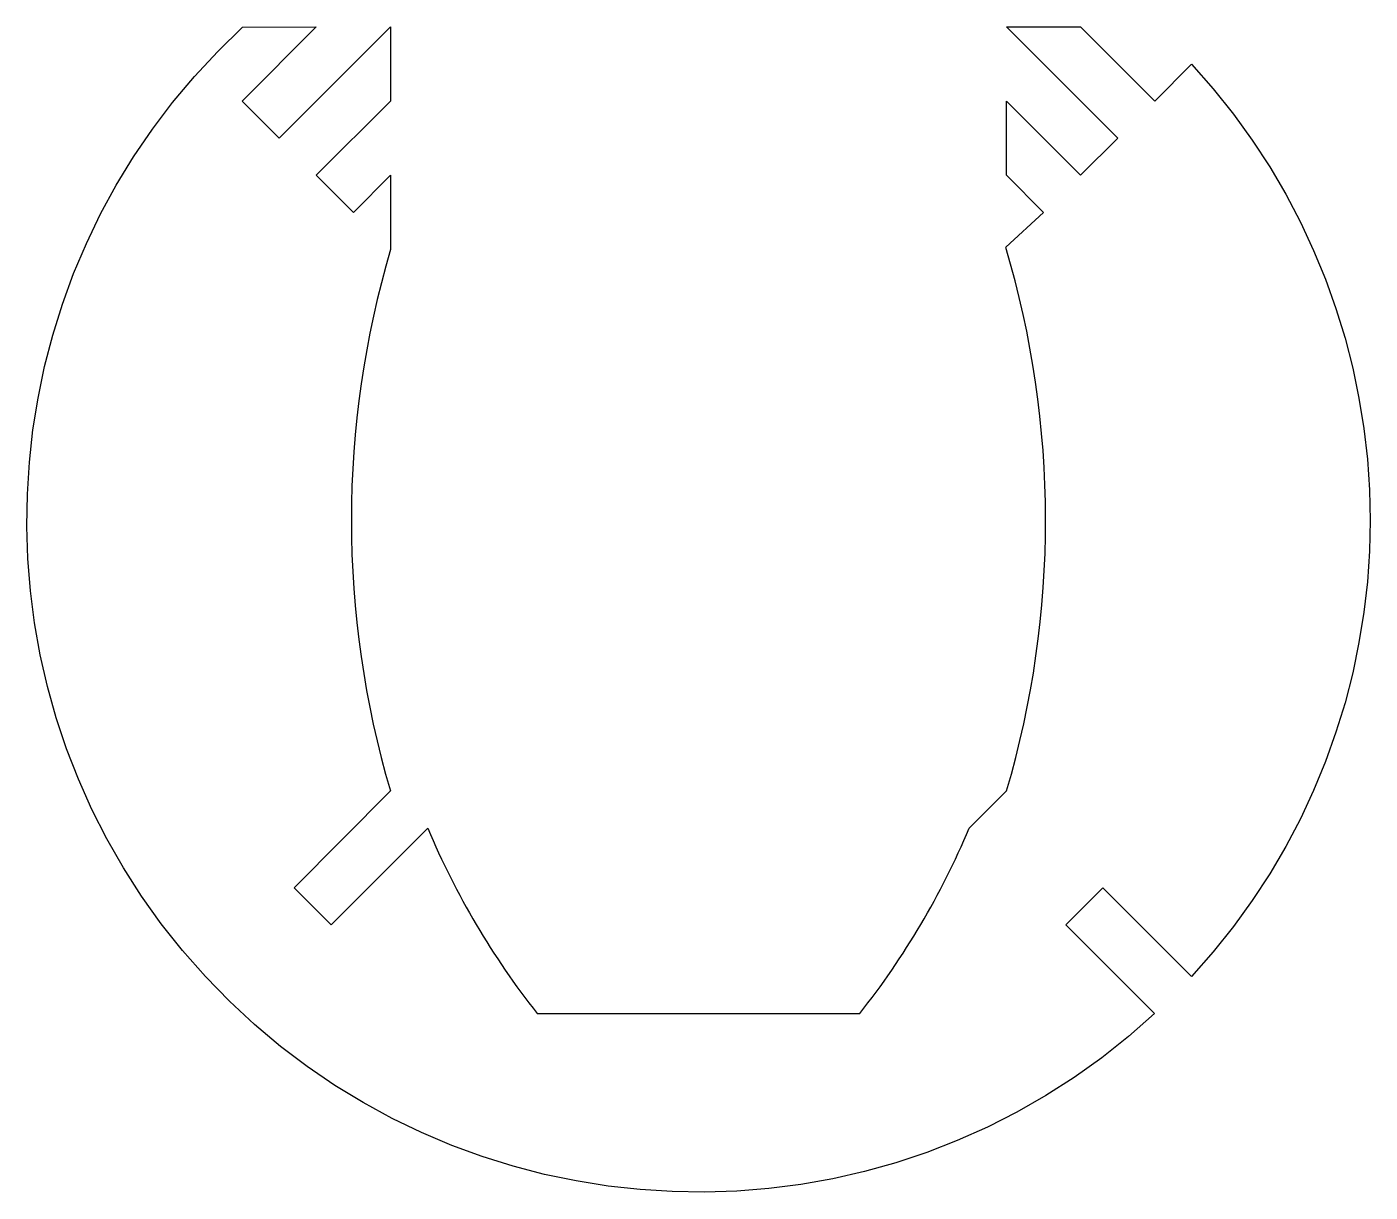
# Model space of a CAD drawing. Extents: x 0 to 16, y 0 to 13.9.
import ezdxf

# ---------------------------------------------------------------- set-up
doc = ezdxf.new("R2010")
doc.units = 0

msp = doc.modelspace()

# ---------------------------------------------------------------- linework, layer by layer
at = {"layer": '1outline', "color": 0}
msp.add_lwpolyline([(11.6603, 11.2525), (12.1101, 11.6681), (11.6681, 12.1101), (11.6681, 12.9939), (12.552, 12.1101), (12.9939, 12.552), (11.6681, 13.8778), (12.552, 13.8778), (13.4359, 12.9939), (13.8734, 13.4318), (14.1309, 13.1395), (14.3718, 12.8382), (14.5961, 12.5283), (14.8038, 12.2104), (14.9949, 11.8853), (15.1693, 11.5534), (15.3272, 11.2155), (15.4684, 10.872), (15.593, 10.5237), (15.701, 10.1711), (15.7924, 9.81482), (15.8671, 9.45552), (15.9253, 9.09377), (15.9668, 8.7302), (15.9917, 8.3654), (16, 8), (15.9917, 7.6346), (15.9668, 7.2698), (15.9253, 6.90623), (15.8671, 6.54448), (15.7924, 6.18518), (15.701, 5.82892), (15.593, 5.47632), (15.4684, 5.12799), (15.3272, 4.78455), (15.1693, 4.44658), (14.9949, 4.11472), (14.8038, 3.78957), (14.5961, 3.47173), (14.3718, 3.16182), (14.1309, 2.86045), (13.8734, 2.56823), (12.8176, 3.62438), (12.3756, 3.18244), (13.4317, 2.12665), (13.1224, 1.85478), (12.8032, 1.60161), (12.4747, 1.36713), (12.1377, 1.15129), (11.7929, 0.954086), (11.441, 0.775475), (11.0827, 0.615433), (10.7187, 0.473932), (10.3498, 0.350946), (9.97657, 0.246445), (9.59983, 0.160403), (9.22024, 0.092791), (8.83853, 0.043583), (8.4554, 0.012749), (8.07157, 0.000263), (7.68774, 0.006097), (7.30462, 0.030222), (6.92293, 0.072611), (6.54338, 0.133237), (6.16667, 0.212072), (5.79351, 0.309087), (5.42463, 0.424255), (5.06071, 0.557549), (4.70249, 0.708941), (4.35066, 0.878402), (4.00594, 1.06591), (3.66904, 1.27142), (3.34067, 1.49493), (3.02153, 1.73639), (2.71234, 1.99579), (2.41381, 2.27308), (2.12665, 2.56826), (1.85478, 2.87757), (1.60161, 3.19682), (1.36713, 3.5253), (1.15129, 3.8623), (0.954086, 4.2071), (0.775475, 4.55901), (0.615433, 4.91731), (0.473932, 5.28128), (0.350946, 5.65023), (0.246445, 6.02343), (0.160403, 6.40017), (0.092792, 6.77976), (0.043583, 7.16147), (0.012749, 7.5446), (0.000263, 7.92843), (0.006097, 8.31226), (0.030222, 8.69538), (0.072611, 9.07707), (0.133237, 9.45662), (0.212071, 9.83333), (0.309087, 10.2065), (0.424255, 10.5754), (0.557549, 10.9393), (0.708941, 11.2975), (0.878402, 11.6493), (1.06591, 11.9941), (1.27142, 12.331), (1.49493, 12.6593), (1.73639, 12.9785), (1.99579, 13.2877), (2.27308, 13.5862), (2.56826, 13.8733), (3.448, 13.8778), (2.56412, 12.9939), (3.00606, 12.552), (4.33188, 13.8778), (4.33188, 12.9939), (3.448, 12.1101), (3.88994, 11.6681), (4.33188, 12.1101), (4.33188, 11.2262), (4.27542, 11.0286), (4.2226, 10.8302), (4.17342, 10.6312), (4.12788, 10.4315), (4.08597, 10.2312), (4.04771, 10.0304), (4.01308, 9.82903), (3.9821, 9.62727), (3.95475, 9.42511), (3.93104, 9.2226), (3.91097, 9.0198), (3.89454, 8.81675), (3.88175, 8.6135), (3.8726, 8.4101), (3.86708, 8.2066), (3.86521, 8.00306), (3.86697, 7.79951), (3.87238, 7.59601), (3.88142, 7.3926), (3.8941, 7.18935), (3.91043, 6.98629), (3.93039, 6.78348), (3.95399, 6.58096), (3.98123, 6.37878), (4.0121, 6.177), (4.04662, 5.97566), (4.08478, 5.77481), (4.12657, 5.57451), (4.17201, 5.37479), (4.22109, 5.17572), (4.2738, 4.97733), (4.33015, 4.77969), (3.18262, 3.62456), (3.62456, 3.18262), (4.77541, 4.33398), (4.8069, 4.25991), (4.83902, 4.18613), (4.87175, 4.11265), (4.9051, 4.03946), (4.93906, 3.96658), (4.97363, 3.894), (5.00881, 3.82173), (5.0446, 3.74978), (5.08099, 3.67814), (5.11799, 3.60682), (5.15558, 3.53582), (5.19377, 3.46516), (5.23256, 3.39482), (5.27194, 3.32482), (5.31192, 3.25516), (5.35248, 3.18584), (5.39363, 3.11687), (5.43536, 3.04825), (5.47768, 2.97999), (5.52057, 2.91208), (5.56405, 2.84453), (5.6081, 2.77735), (5.65272, 2.71054), (5.69791, 2.6441), (5.74368, 2.57804), (5.79001, 2.51236), (5.8369, 2.44706), (5.88436, 2.38215), (5.93238, 2.31764), (5.98095, 2.25351), (6.03008, 2.18979), (6.07977, 2.12647), (9.92023, 2.12647), (9.96992, 2.18979), (10.019, 2.25351), (10.0676, 2.31764), (10.1156, 2.38215), (10.1631, 2.44706), (10.21, 2.51236), (10.2563, 2.57804), (10.3021, 2.6441), (10.3473, 2.71054), (10.3919, 2.77735), (10.436, 2.84453), (10.4794, 2.91208), (10.5223, 2.97999), (10.5646, 3.04825), (10.6064, 3.11687), (10.6475, 3.18584), (10.6881, 3.25516), (10.7281, 3.32482), (10.7674, 3.39482), (10.8062, 3.46516), (10.8444, 3.53582), (10.882, 3.60682), (10.919, 3.67814), (10.9554, 3.74978), (10.9912, 3.82173), (11.0264, 3.894), (11.0609, 3.96658), (11.0949, 4.03946), (11.1282, 4.11265), (11.161, 4.18613), (11.1931, 4.25991), (11.2246, 4.33398), (11.6698, 4.77968), (11.7264, 4.97813), (11.7793, 5.17732), (11.8286, 5.3772), (11.8741, 5.57773), (11.916, 5.77885), (11.9543, 5.98052), (11.9888, 6.18267), (12.0197, 6.38528), (12.0469, 6.58827), (12.0705, 6.79161), (12.0904, 6.99525), (12.1066, 7.19913), (12.1191, 7.4032), (12.128, 7.60742), (12.1332, 7.81173), (12.1348, 8.01609), (12.1327, 8.22044), (12.1269, 8.42474), (12.1174, 8.62893), (12.1043, 8.83296), (12.0875, 9.0368), (12.067, 9.24037), (12.0429, 9.44365), (12.0151, 9.64656), (11.9836, 9.84908), (11.9485, 10.0511), (11.9097, 10.2527), (11.8672, 10.4537), (11.8211, 10.6541), (11.7713, 10.8538), (11.7178, 11.0529), (11.6607, 11.2512)], dxfattribs=at)

doc.saveas('drawing.dxf')
